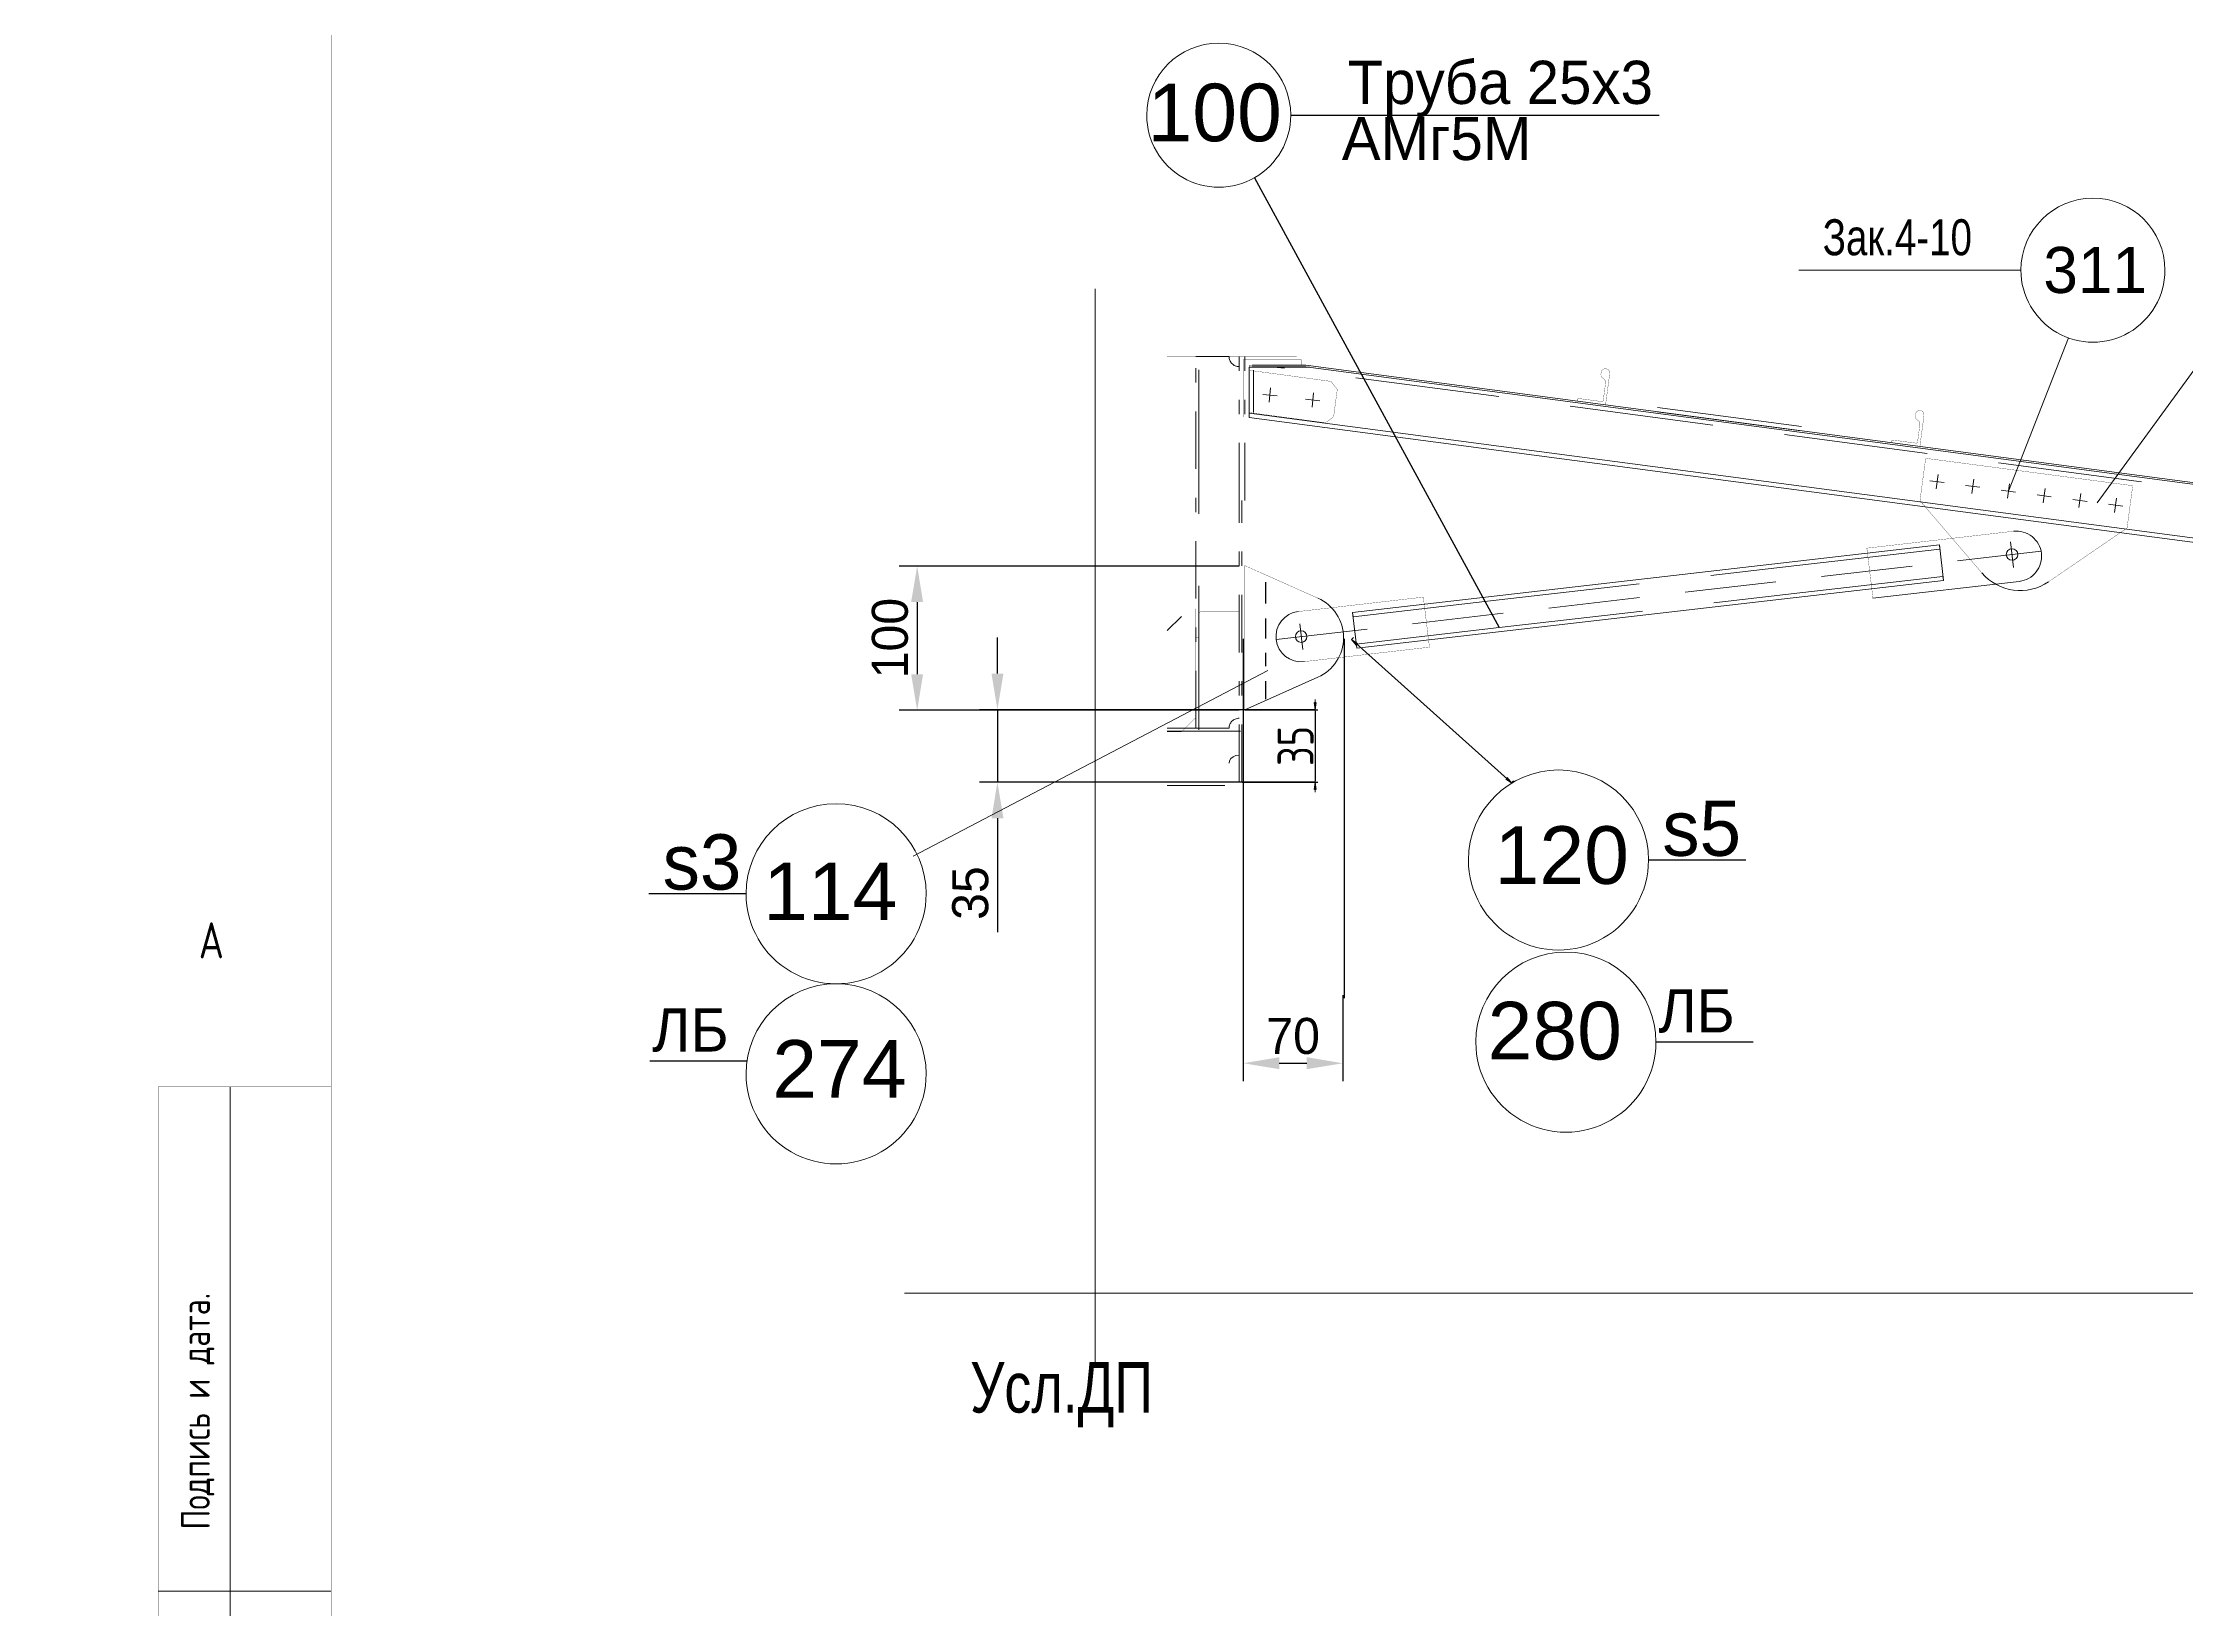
# Model space of a CAD drawing. Header units: millimetres. Extents: x 42007 to 66124, y -556 to 6894.
# Drawn here: x 56055 to 57542, y 1411 to 2497 of the extents above; entities that cross this region are included whole.
import ezdxf
from ezdxf.enums import TextEntityAlignment as Align

# ---------------------------------------------------------------- set-up
doc = ezdxf.new("R2010")
doc.units = ezdxf.units.MM
for name, pattern in [('K5LT32769', [0]), ('K5LT32775', [0]), ('K5LT32781', [90, 40, -20, 10, -20]), ('K5LT32782', [150, 100, -50]), ('K5LT32783', [75, 50, -25]), ('K5LT32784', [95.25, 63.5, -31.75]), ('K5LT32786', [25.318241, 20.818241, -1.5, 1.5, -1.5]), ('K5LT_THIN', [0])]:
    doc.linetypes.add(name, pattern=pattern)
doc.layers.get('Defpoints').update_dxf_attribs({"color": 250})
doc.layers.add('pen_7', color=1, linetype='Continuous')
doc.styles.add('KDIMTEXTSTYLE', font='GOST_AU.SHX', dxfattribs={"width": 0.96, "oblique": 15, "height": 5})
doc.styles.add('KTEXTSTYLE', font='GOST_AU.SHX', dxfattribs={"width": 0.96, "height": 5})
doc.styles.add('style5', font='arial.ttf', dxfattribs={"height": 3})
doc.dimstyles.new('ISO-10', dxfattribs={"dimscale": 10, "dimtxt": 2.5, "dimasz": 2.5, "dimexe": 1.25, "dimexo": 0, "dimtad": 1, "dimdec": 0, "dimtxsty": 'Standard', "dimcen": 2.5, "dimclrd": 7, "dimclre": 7, "dimclrt": 6, "dimadec": 0, "dimazin": 0, "dimtfac": 1, "dimtdec": 0, "dimtmove": 0, "dimatfit": 3, "dimfxl": 1, "dimarcsym": 0})
doc.dimstyles.new('KDIMSTYLE (1.00)', dxfattribs={"dimtxt": 5, "dimasz": 1, "dimexe": 2, "dimexo": 0, "dimgap": 1, "dimtad": 1, "dimtxsty": 'KDIMTEXTSTYLE', "dimsah": 1, "dimcen": 0, "dimdle": 1, "dimadec": 0, "dimazin": 0, "dimtfac": 0.667, "dimtmove": 0, "dimatfit": 3, "dimfxl": 1, "dimtvp": 1, "dimtolj": 1, "dimtzin": 0, "dimarcsym": 0})

# ---------------------------------------------------------------- blocks, each defined once
blk = doc.blocks.new('KDIMARROW_01')
blk.add_hatch(color=0).paths.add_polyline_path([(0, 0), (-5, 0.7), (-4.5, 0), (-5, -0.7)])
at = {"color": 0, "linetype": 'K5LT_THIN', "lineweight": 13}
for p, q in [((-4.5, 0), (-5, 0.7)), ((-5, 0.7), (0, 0)), ((0, 0), (-5, -0.7)), ((-5, -0.7), (-4.5, 0)), ((0, 0), (-1, 0))]:
    blk.add_line(p, q, dxfattribs=at)
blk = doc.blocks.new('*D431')
at = {"color": 0, "lineweight": -2, "transparency": 16777216}
for p, q in [((56963.5, 2083.2), (56964.8, 2084.7)), ((56964.3, 2082.6), (57074.1, 1984.1)), ((57074.8, 1983.5), (57076.1, 1985))]:
    blk.add_line(p, q, dxfattribs=at)
at = {"layer": 'Defpoints', "color": 0, "transparency": 16777216}
for p in [(56963.5, 2083.2), (57074.8, 1983.5), (57074.8, 1983.5)]:
    blk.add_point(p, dxfattribs=at)
at = {"color": 0, "lineweight": -2, "transparency": 16777216}
for p, rotation in [((56963.5, 2083.2), 138.1333362015073), ((57074.8, 1983.5), 318.1333362015073)]:
    blk.add_blockref('KDIMARROW_01', p, dxfattribs=dict(at, rotation=rotation))
at = {"color": 7, "transparency": 16777216, "insert": (57021.2, 2034.5), "char_height": 5, "attachment_point": 5, "rotation": 318.1333, "style": 'KDIMTEXTSTYLE'}
blk.add_mtext('\\A1;\\H2.5;\\W0.965;\\Q0;\\Q0; \\H2.5;\\W0.965;\\Q0;', dxfattribs=at)
blk = doc.blocks.new('KDIMARROW_02')
blk.add_hatch(color=0).paths.add_polyline_path([(4.5, 0), (5, 0.7), (0, 0), (5, -0.7)])
at = {"color": 0, "linetype": 'K5LT_THIN', "lineweight": 18}
for p, q in [((0, 0), (-1, 0)), ((5, 0.7), (0, 0)), ((0, 0), (5, -0.7)), ((0, 0), (7, 0)), ((4.5, 0), (5, 0.7)), ((5, -0.7), (4.5, 0))]:
    blk.add_line(p, q, dxfattribs=at)
blk = doc.blocks.new('*D432')
at = {"color": 0, "lineweight": -2, "transparency": 16777216}
for p, q in [((56889.4, 2034.5), (56940.1, 2034.5)), ((56938.1, 2033.5), (56938.1, 1985.2)), ((56887.4, 1984.2), (56940.1, 1984.2))]:
    blk.add_line(p, q, dxfattribs=at)
at = {"layer": 'Defpoints', "color": 0, "transparency": 16777216}
for p in [(56889.4, 2034.5), (56887.4, 1984.2), (56938.1, 1984.2)]:
    blk.add_point(p, dxfattribs=at)
at = {"color": 0, "lineweight": -2, "transparency": 16777216}
for p, rotation in [((56938.1, 2034.5), 90), ((56938.1, 1984.2), 270)]:
    blk.add_blockref('KDIMARROW_02', p, dxfattribs=dict(at, rotation=rotation))
at = {"color": 7, "transparency": 16777216, "insert": (56924.6, 2009.3), "char_height": 5, "attachment_point": 5, "rotation": 90, "style": 'KDIMTEXTSTYLE'}
blk.add_mtext('\\A1;\\H25.0;\\W0.965;\\Q0;\\Q0;35\\H25.0;\\W0.965;\\Q0;', dxfattribs=at)
blk = doc.blocks.new('*D427')
at = {"color": 7, "lineweight": -2, "transparency": 16777216}
for p, q in [((56888.3, 1834.3), (56888.3, 1776.6)), ((56957.4, 1836.3), (56957.4, 1776.6)), ((56913.3, 1789.1), (56932.4, 1789.1))]:
    blk.add_line(p, q, dxfattribs=at)
at = {"color": 7, "transparency": 16777216}
for points in [[(56913.3, 1793.3), (56913.3, 1785), (56888.3, 1789.1)], [(56932.4, 1793.3), (56932.4, 1785), (56957.4, 1789.1)]]:
    blk.add_solid(points, dxfattribs=at)
at = {"layer": 'Defpoints', "color": 0, "transparency": 16777216}
for p in [(56888.3, 1834.3), (56957.4, 1836.3), (56957.4, 1789.1)]:
    blk.add_point(p, dxfattribs=at)
at = {"color": 6, "transparency": 16777216, "insert": (56922.9, 1807.9), "char_height": 25, "attachment_point": 5}
blk.add_mtext('70', dxfattribs=at)
blk = doc.blocks.new('*D428')
at = {"color": 7, "lineweight": -2, "transparency": 16777216}
for p, q in [((56885.4, 2134.2), (56649.4, 2134.2)), ((56661.9, 2109.2), (56661.9, 2059.1)), ((56885.4, 2034.1), (56649.4, 2034.1))]:
    blk.add_line(p, q, dxfattribs=at)
at = {"color": 7, "transparency": 16777216}
for points in [[(56657.7, 2109.2), (56666, 2109.2), (56661.9, 2134.2)], [(56657.7, 2059.1), (56666, 2059.1), (56661.9, 2034.1)]]:
    blk.add_solid(points, dxfattribs=at)
at = {"layer": 'Defpoints', "color": 0, "transparency": 16777216}
for p in [(56885.4, 2134.2), (56661.9, 2034.1), (56885.4, 2034.1)]:
    blk.add_point(p, dxfattribs=at)
at = {"color": 6, "transparency": 16777216, "insert": (56643.1, 2084.2), "char_height": 25, "attachment_point": 5, "rotation": 90}
blk.add_mtext('100', dxfattribs=at)
blk = doc.blocks.new('*D429')
at = {"color": 7, "lineweight": -2, "transparency": 16777216}
for p, q in [((56717.6, 2059.5), (56717.6, 2084.5)), ((56938.1, 2034.5), (56705.1, 2034.5)), ((56717.6, 2034.5), (56717.6, 1984.2)), ((56938.1, 1984.2), (56705.1, 1984.2)), ((56717.6, 1959.2), (56717.6, 1880.1))]:
    blk.add_line(p, q, dxfattribs=at)
at = {"color": 7, "transparency": 16777216}
for points in [[(56713.5, 2059.5), (56721.8, 2059.5), (56717.6, 2034.5)], [(56713.5, 1959.2), (56721.8, 1959.2), (56717.6, 1984.2)]]:
    blk.add_solid(points, dxfattribs=at)
at = {"layer": 'Defpoints', "color": 0, "transparency": 16777216}
for p in [(56938.1, 2034.5), (56717.6, 1984.2), (56938.1, 1984.2)]:
    blk.add_point(p, dxfattribs=at)
at = {"color": 6, "transparency": 16777216, "insert": (56698.9, 1907.2), "char_height": 25, "attachment_point": 5, "rotation": 90}
blk.add_mtext('35', dxfattribs=at)

msp = doc.modelspace()

# ---------------------------------------------------------------- linework, layer by layer
at = {"color": 0}
for p, q in [((56921.266, 2447.086), (57176.961, 2447.208)), ((57237.093, 1930.159), (57169.604, 1930.159)), ((56543.136, 1906.724), (56475.646, 1906.724)), ((57242.207, 1803.728), (57174.718, 1803.728)), ((56543.753, 1790.487), (56476.263, 1790.487))]:
    msp.add_line(p, q, dxfattribs=at)
at = {"color": 4}
for p, q in [((56896.091, 2403.684), (57066.023, 2091.518)), ((56903.699, 2123.086), (56903.699, 2108.305)), ((56903.699, 2097.895), (56903.699, 2083.843)), ((56903.699, 2073.954), (56903.699, 2064.586)), ((56903.699, 2054.176), (56903.699, 2041.889))]:
    msp.add_line(p, q, dxfattribs=at)
at = {"color": 7, "linetype": 'K5LT32769', "lineweight": 18}
for p, q in [((57428.119, 2339.548), (57274.037, 2339.548)), ((56785.382, 1580.188), (56785.382, 2326.527)), ((57481.096, 2178.044), (57574.503, 2306.391)), ((57461.067, 2292.546), (57419.481, 2186.223)), ((56934.546, 2272.119), (56892.409, 2272.145)), ((56892.409, 2272.145), (56892.409, 2237.345)), ((56894.382, 2273.532), (56931.235, 2273.532)), ((56894.382, 2272.532), (56931.235, 2272.532)), ((56931.615, 2272.507), (57958.55, 2136.661)), ((56931.746, 2273.499), (57958.681, 2137.653)), ((56901.768, 2253.358), (56911.706, 2252.247)), ((56907.293, 2257.771), (56906.181, 2247.833)), ((56931.582, 2250.019), (56941.52, 2248.908)), ((56937.106, 2254.433), (56935.995, 2244.495)), ((57953.409, 2100.019), (56892.409, 2240.371)), ((57953.016, 2097.045), (56892.409, 2237.345)), ((57175.382, 2241.27), (57275.382, 2228.041)), ((57175.775, 2244.244), (57275.775, 2231.015)), ((57364.956, 2193.436), (57374.87, 2192.125)), ((57370.568, 2197.737), (57369.257, 2187.823)), ((57389.74, 2190.157), (57399.654, 2188.846)), ((57395.352, 2194.459), (57394.041, 2184.545)), ((57414.524, 2186.879), (57424.438, 2185.567)), ((57420.137, 2191.18), (57418.825, 2181.266)), ((57444.921, 2187.902), (57443.609, 2177.988)), ((57439.308, 2183.6), (57449.222, 2182.289)), ((57464.092, 2180.322), (57474.006, 2179.01)), ((57469.705, 2184.623), (57468.393, 2174.709)), ((57488.876, 2177.043), (57498.79, 2175.732)), ((57494.489, 2181.344), (57493.177, 2171.431)), ((56964.16, 2101.916), (57371.5, 2148.895)), ((57272.502, 2134.457), (57371.843, 2145.914)), ((57371.5, 2148.895), (57374.365, 2124.059)), ((57371.5, 2148.895), (57371.843, 2145.914)), ((57371.5, 2148.895), (57374.365, 2124.059)), ((57422.991, 2133.217), (57420.923, 2151.097)), ((57274.679, 2115.582), (57374.02, 2127.039)), ((57374.364, 2124.059), (57374.02, 2127.039)), ((57374.365, 2124.059), (56967.025, 2077.081)), ((57374.365, 2124.059), (56967.025, 2077.081)), ((56967.025, 2077.081), (57374.364, 2124.059)), ((57325.426, 2111.846), (57426.997, 2123.559)), ((56964.16, 2101.916), (56967.025, 2077.081)), ((56964.16, 2101.916), (56964.504, 2098.936)), ((56964.16, 2101.916), (56967.025, 2077.081)), ((56964.504, 2098.936), (57063.846, 2110.393)), ((56929.511, 2076.279), (56927.443, 2094.159)), ((56966.681, 2080.061), (57066.023, 2091.518)), ((56659.157, 1932.779), (56905.285, 2061.685)), ((56889.382, 2034.461), (56940.127, 2057.054)), ((56653.081, 1629.632), (57927.032, 1629.632))]:
    msp.add_line(p, q, dxfattribs=at)
at = {"color": 7, "linetype": 'K5LT32781', "lineweight": 18}
for p, q in [((56878.382, 2279.632), (56855.382, 2279.632)), ((56855.382, 2021.567), (56855.382, 2279.632)), ((56885.382, 2179.632), (56885.382, 2279.632)), ((56889.382, 2179.632), (56889.382, 2279.632)), ((56885.382, 1984.237), (56885.382, 2179.632)), ((56887.382, 1984.237), (56887.382, 2179.632)), ((56845.382, 2099.066), (56835.382, 2089.406)), ((56835.382, 2021.567), (56885.382, 2021.567)), ((56878.382, 2021.567), (56855.382, 2021.567)), ((56885.382, 2002.935), (56885.382, 2021.567)), ((56878.382, 1997.264), (56878.724, 1999.016)), ((56878.724, 1999.016), (56879.719, 2000.597)), ((56879.719, 2000.597), (56881.267, 2001.851)), ((56881.267, 2001.851), (56883.219, 2002.657)), ((56883.219, 2002.657), (56885.382, 2002.935)), ((56835.382, 1984.237), (56885.382, 1984.237)), ((56835.382, 1981.768), (56885.382, 1981.768))]:
    msp.add_line(p, q, dxfattribs=at)
at = {"color": 7, "linetype": 'K5LT32782', "lineweight": 18}
for p, q in [((56857.382, 2020.401), (56857.382, 2280.799)), ((56892.382, 2240.642), (56892.382, 2270.062)), ((56895.382, 2240.642), (56895.382, 2270.062)), ((57957.868, 2133.726), (56911.922, 2272.086)), ((57063.846, 2110.393), (57272.502, 2134.457)), ((57066.023, 2091.518), (57274.679, 2115.582)), ((56835.382, 2019.567), (56886.412, 2019.567))]:
    msp.add_line(p, q, dxfattribs=at)
at = {"color": 7, "linetype": 'K5LT32784', "lineweight": 18}
msp.add_line((56911.092, 2083.21), (57442.131, 2144.485), dxfattribs=at)
at = {"color": 7}
for p, q in [((56888.289, 2083.622), (56888.289, 1834.322)), ((56958.433, 2083.622), (56958.433, 1834.322))]:
    msp.add_line(p, q, dxfattribs=at)
at = {"color": 1, "linetype": 'K5LT32775', "lineweight": 18, "true_color": 0xff0000}
for p, q in [((56185.031, 1772.675), (56185.031, 322.675)), ((56255.031, 1422.675), (56135.031, 1422.675))]:
    msp.add_line(p, q, dxfattribs=at)
at = {"color": 7, "linetype": 'K5LT32769', "const_width": 0.18}
msp.add_lwpolyline([(56055.031, 272.675), (64465.031, 272.675), (64465.031, 6212.675), (56055.031, 6212.675)], close=True, dxfattribs=at)
at = {"color": 1, "linetype": 'K5LT32775', "true_color": 0xff0000, "const_width": 0.18}
msp.add_lwpolyline([(56255.031, 6162.675), (64415.031, 6162.675), (64415.031, 322.675), (56255.031, 322.675)], close=True, dxfattribs=at)
at = {"color": 7, "linetype": 'K5LT32769', "const_width": 0.18}
for points in [[(56835.382, 2279.632), (56912.482, 2279.632), (56925.382, 2279.632)], [(56928.382, 2277.632), (56928.382, 2273.632), (56892.382, 2273.632), (56892.382, 2237.632), (56888.382, 2237.632), (56888.382, 2277.632), (56928.382, 2277.632)], [(57139.86, 2246.574), (57142.666, 2267.789), (57142.465, 2269.329), (57141.52, 2270.561), (57140.086, 2271.156), (57138.546, 2270.955), (57137.313, 2270.01), (57136.718, 2268.576), (57136.568, 2267.44), (57136.626, 2266.34), (57137.077, 2265.336), (57137.86, 2264.562), (57138.493, 2264.134), (57139.276, 2263.36), (57139.726, 2262.356), (57139.785, 2261.256), (57138.14, 2248.819), (57137.466, 2248.303), (57120.811, 2250.506), (57120.138, 2249.99), (57119.954, 2248.602), (57139.186, 2246.058), (57139.86, 2246.574)], [(57358.06, 2217.71), (57360.866, 2238.925), (57360.665, 2240.465), (57359.72, 2241.697), (57358.286, 2242.292), (57356.746, 2242.091), (57355.513, 2241.146), (57354.918, 2239.712), (57354.768, 2238.576), (57354.826, 2237.476), (57355.277, 2236.472), (57356.06, 2235.698), (57356.693, 2235.27), (57357.476, 2234.496), (57357.926, 2233.492), (57357.985, 2232.392), (57356.34, 2219.955), (57355.666, 2219.439), (57339.011, 2221.642), (57338.338, 2221.126), (57338.154, 2219.738), (57357.386, 2217.194), (57358.06, 2217.71)], [(57362.001, 2208.982), (57358.038, 2179.517), (57400.994, 2129.397)], [(57447.331, 2123.285), (57501.789, 2160.54), (57505.753, 2189.972), (57362.001, 2208.982)], [(57422.987, 2158.329), (57321.161, 2146.585), (57325.426, 2111.846)], [(56940.127, 2111.867), (56889.382, 2134.461), (56889.382, 2034.461)], [(56930.483, 2067.831), (57017.538, 2077.87), (57013.272, 2112.616), (56926.472, 2102.605)]]:
    msp.add_lwpolyline(points, dxfattribs=at)
at = {"color": 7, "linetype": 'K5LT32783', "const_width": 0.18}
msp.add_lwpolyline([(56892.382, 2270.062), (56949.253, 2262.338), (56953.542, 2256.715), (56951.009, 2237.886), (56945.387, 2233.598), (56892.414, 2240.726), (56892.382, 2270.062)], dxfattribs=at)
at = {"color": 7, "linetype": 'K5LT32781', "const_width": 0.18}
msp.add_lwpolyline([(56835.382, 2019.098), (56845.382, 2019.098), (56855.382, 2029.098), (56855.382, 2099.066), (56845.382, 2099.066)], dxfattribs=at)
at = {"color": 7, "linetype": 'K5LT32786', "const_width": 0.18}
msp.add_lwpolyline([(56885.382, 2104.632), (56885.382, 2103.632), (56885.089, 2102.925), (56884.382, 2102.632), (56859.382, 2102.632), (56858.382, 2102.364), (56857.65, 2101.632), (56857.382, 2100.632), (56857.382, 2085.632), (56857.089, 2084.925), (56856.382, 2084.632), (56855.382, 2084.632), (56855.382, 2104.632), (56885.382, 2104.632)], dxfattribs=at)
at = {"color": 1, "linetype": 'K5LT32775', "true_color": 0xff0000, "const_width": 0.18}
msp.add_lwpolyline([(56255.031, 322.675), (56135.031, 322.675), (56135.031, 1772.675), (56255.031, 1772.675)], dxfattribs=at)
at = {"color": 7, "linetype": 'K5LT32769', "lineweight": 18}
for centre in [(57421.957, 2142.157), (56928.477, 2085.219)]:
    msp.add_circle(centre, 4, dxfattribs=at)
for centre, radius, start, end in [((56871.266, 2447.086), 50, 0, 179.999977), ((56871.266, 2447.086), 50, 179.999977, 0), ((57478.119, 2339.548), 50, 0, 179.999977), ((57478.119, 2339.548), 50, 179.999977, 0), ((56931.235, 2269.632), 3.9, 86.233071, 90), ((56931.235, 2269.632), 2.9, 86.232559, 90), ((56931.235, 2269.632), 2.9, 82.463368, 86.232609), ((56931.235, 2269.632), 3.9, 82.464137, 86.233042), ((57424.992, 2140.944), 17.501, 51.580606, 96.580634), ((57424.992, 2140.944), 17.5, 6.578341, 51.578755), ((57424.992, 2140.944), 17.501, 321.579872, 6.579965), ((57427.569, 2152.173), 35, 220.598867, 304.375399), ((57424.992, 2140.944), 17.501, 276.576936, 321.577268), ((56927.924, 2084.46), 30, 0, 65.999312), ((56928.477, 2085.219), 17.501, 96.578158, 186.578051), ((56928.477, 2085.219), 17.501, 186.578341, 276.578214), ((56927.924, 2084.46), 30, 294.001026, 0.00029), ((57107.104, 1930.159), 62.5, 0, 179.999977), ((56605.636, 1906.724), 62.5, 0, 179.999977), ((57107.104, 1930.159), 62.5, 179.999977, 0), ((56605.636, 1906.724), 62.5, 179.999977, 0), ((57112.218, 1803.728), 62.5, 0, 179.999977), ((56605.636, 1781.724), 62.5, 0, 179.999977), ((57112.218, 1803.728), 62.5, 179.999977, 0), ((56605.636, 1781.724), 62.5, 179.999977, 0)]:
    msp.add_arc(centre, radius, start, end, dxfattribs=at)
at = {"color": 7, "linetype": 'K5LT32781', "lineweight": 18}
for centre, start, end in [((56885.382, 2279.632), 180.000004, 270), ((56885.382, 2021.567), 90, 179.999996)]:
    msp.add_arc(centre, 7, start, end, dxfattribs=at)

# ---------------------------------------------------------------- texts
at = {"color": 7, "attachment_point": 1}
for s, insert, char_height, style in [('{\\H10x;\\W0.965;Труба 25х3}', (56960.694, 2484.891), 3, 'style5'), ('{\\H10x;\\W0.965;АМг5М}', (56956.663, 2445.943), 3, 'style5'), ('\\H3.5;\\W0.965;\\Q15;\\Q0;\\W0.765;\\H25.00;Зак.4-10', (57290.565, 2374.891), 3, 'style5'), ('{\\H12.8x;\\W0.965;s5}', (57179.159, 1971.445), 3, 'style5'), ('{\\H12.8x;\\W0.965;s3}', (56485.201, 1948.01), 3, 'style5'), ('\\H3.5;\\W0.965;\\Q15;\\Q0;\\H25.00;{\\c16711935;A}', (56163.167, 1886.898), 3, 'KTEXTSTYLE'), ('\\H3.5;\\W0.965;\\Q15;\\Q0;\\H30.00;ЛБ', (57176.449, 1840.476), 3, 'style5'), ('\\H3.5;\\W0.965;\\Q15;\\Q0;\\H30.00;ЛБ', (56477.995, 1827.236), 3, 'style5'), ('\\H3.5;\\W0.965;\\Q15;\\Q0;\\W0.765;\\H35.00;Усл.ДП', (56698.672, 1581.65), 2.4, 'style5')]:
    msp.add_mtext(s, dxfattribs=dict(at, insert=insert, char_height=char_height, style=style))
at = {"color": 7, "insert": (56150.885, 1465.511), "char_height": 3, "attachment_point": 1, "rotation": 90, "style": 'KTEXTSTYLE'}
msp.add_mtext('\\H3.5;\\W0.965;\\Q15;\\Q0;\\H20.00;{\\c16711935;Подпись и дата.}', dxfattribs=at)
at = {"layer": 'pen_7', "color": 2, "linetype": 'Continuous', "style": 'style5'}
for s, p in [('100', (56868.427, 2448.993)), ('120', (57109.387, 1933.582)), ('114', (56601.555, 1908.428)), ('280', (57104.509, 1811.723)), ('274', (56607.919, 1785.147))]:
    msp.add_text(s, height=40, dxfattribs=at).set_placement(p, align=Align.MIDDLE_CENTER)
at = {"layer": 'pen_7', "color": 2, "linetype": 'Continuous', "insert": (57443.686, 2355.692), "char_height": 40, "attachment_point": 1, "style": 'style5'}
msp.add_mtext('\\H3.5;\\W0.965;\\Q15;\\Q0;\\H32.00;311', dxfattribs=at)

# ---------------------------------------------------------------- dimensions: what is measured, and where the dimension line sits
at = {"color": 0}
dim = msp.add_linear_dim(base=(56661.852, 2034.149), p1=(56885.382, 2134.226), p2=(56885.382, 2034.149), angle=90, dimstyle='ISO-10', override={"dimfxl": 1.25}, dxfattribs=at)
dim.commit()
dim.dimension.update_dxf_attribs({"geometry": '*D428', "text_midpoint": (56643.102, 2084.188)})
dim = msp.add_linear_dim(base=(56717.623, 1984.237), p1=(56938.123, 2034.461), p2=(56938.123, 1984.237), angle=90, text='35', dimstyle='ISO-10', override={"dimfxl": 1.25}, dxfattribs=at)
dim.commit()
dim.dimension.update_dxf_attribs({"geometry": '*D429', "text_midpoint": (56698.873, 1907.154)})
at = {"color": 7}
for base, p1, p2, angle, text, override, picture, middle, dimtype in [((57074.806, 1983.48), (56963.512, 2083.222), (57074.806, 1983.48), 318.133336, '\\H2.5;\\W0.965;\\Q0;\\Q0; \\H2.5;\\W0.965;\\Q0;', {"dimexo": 0, "dimblk1": 'KDIMARROW_01', "dimblk2": 'KDIMARROW_01', "dimse1": 0, "dimse2": 0, "dimclrt": 7, "dimtolj": 1}, '*D431', (57019.698, 2032.868), 161), ((56938.123, 1984.237), (56889.382, 2034.461), (56887.382, 1984.237), 90, '\\H25.0;\\W0.965;\\Q0;\\Q0;35\\H25.0;\\W0.965;\\Q0;', {"dimexo": 0, "dimblk1": 'KDIMARROW_02', "dimblk2": 'KDIMARROW_02', "dimse1": 0, "dimse2": 0, "dimclrt": 7, "dimtolj": 1}, '*D432', (56938.123, 2009.349), 160)]:
    dim = msp.add_linear_dim(base=base, p1=p1, p2=p2, angle=angle, text=text, dimstyle='KDIMSTYLE (1.00)', override=override, dxfattribs=at)
    dim.commit()
    dim.dimension.update_dxf_attribs({"geometry": picture, "text_midpoint": middle, "dimtype": dimtype})
at = {"color": 0}
dim = msp.add_linear_dim(base=(56957.433, 1789.138), p1=(56888.289, 1834.322), p2=(56957.433, 1836.322), text='70', dimstyle='ISO-10', override={"dimfxl": 1.25}, dxfattribs=at)
dim.commit()
dim.dimension.update_dxf_attribs({"geometry": '*D427', "text_midpoint": (56922.861, 1807.888)})

doc.saveas('drawing.dxf')
